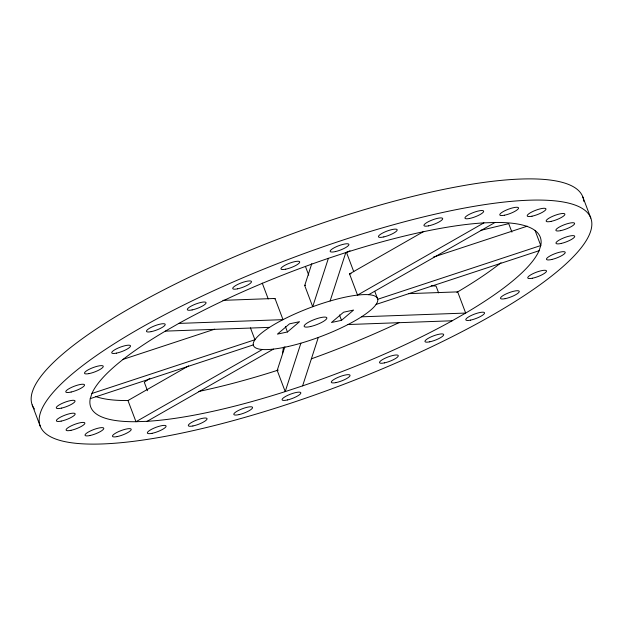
<?xml version="1.0" encoding="UTF-8"?>
<svg xmlns="http://www.w3.org/2000/svg" width="623" height="623" viewBox="0 0 623 623"><rect width="100%" height="100%" fill="white"/><g stroke="black" fill="none" stroke-linecap="round" stroke-linejoin="round"><path stroke-width="0.93" d="M282.554 352.906L283.527 347.213M90.242 398.642L91.916 393.471A240.283 55.681 -20.7 0 1 165.329 331.125L178.824 323.415A240.283 55.681 -20.7 0 1 328.391 258.319L345.796 252.58A240.283 55.681 -20.7 0 1 483.9 222.87L495.028 222.466A240.283 55.681 -20.7 0 1 540.764 245.548L539.09 250.719A240.283 55.681 -20.7 0 1 465.677 313.065L452.181 320.775A240.283 55.681 -20.7 0 1 302.614 385.871L285.209 391.61A240.283 55.681 -20.7 0 1 147.106 421.319L135.978 421.716A240.283 55.681 -20.7 0 1 90.242 398.642L253.257 344.916M284.898 346.676L277.204 370.42L285.209 391.61L300.893 343.195M328.391 258.319L312.707 306.726L304.702 285.536L311.804 263.615M302.614 385.871L318.298 337.464M330.12 300.987L345.796 252.58M287.437 331.973L299.554 321.686L289.508 323.843L277.399 334.13L287.437 331.973L285.412 326.592M341.497 320.339L353.607 310.059L343.569 312.216L331.459 322.504L341.497 320.339L339.465 314.965M149.832 378.34L144.295 382.257L147.495 390.73M456.854 292.358L457.671 291.876A240.283 55.681 -20.7 0 0 501.009 262.735M188.629 365.865L127.972 400.534A240.283 55.681 -20.7 0 1 95.662 396.493M483.9 222.87L357.54 295.092L349.534 273.902L423.663 231.53M262.338 349.503L135.978 421.716L127.972 400.534L128.642 400.527M147.106 421.319L273.466 349.098M368.668 294.687L495.028 222.466M353.778 271.721L346.466 252.377L350.009 250.796M122.591 359.533L214.694 329.185M433.289 257.143L527.229 226.18M91.916 393.471L254.932 339.745L250.43 327.83M376.074 304.437L539.09 250.719M278.294 370.07L277.204 370.42A240.283 55.681 -20.7 0 1 198.768 391.446M480.442 230.417L508.711 223.649L511.911 232.122M346.466 252.377L347.042 252.354M222.909 300.348L275 298.464L283.006 319.654L178.824 323.415M408.47 293.651L457.671 291.876L465.677 313.065L361.496 316.819M165.329 331.125L269.51 327.363M348 324.536L452.181 320.775M431.233 285.669L436.061 286.097L438.623 292.88M582.801 196.899L590.806 218.081A294.297 68.203 -20.7 0 1 198.659 429.372A294.297 68.203 -20.7 0 1 157.035 318.82A294.297 68.203 -20.7 0 1 590.806 218.081M535.095 230.541L540.764 245.548L377.748 299.266L374.75 291.323M305.41 266.364L308.728 275.156M262.244 283.107L268.225 298.931M32.194 404.919L40.199 426.101M34.483 409.038A294.297 68.203 -20.7 0 1 283.192 237.184A294.297 68.203 -20.7 0 1 583.79 201.361M399.436 322.434A240.283 55.681 -20.7 0 1 311.399 358.817M274.252 298.853A66.357 15.38 -20.7 0 1 275 298.464M304.702 285.536A66.357 15.38 -20.7 0 1 305.574 285.217M349.534 273.902A66.357 15.38 -20.7 0 1 351.123 273.731M288.457 346.443A66.357 15.38 -20.7 0 0 377.639 298.822A66.357 15.38 -20.7 0 0 280.412 321.016A66.357 15.38 -20.7 0 0 288.457 346.443M336.054 382.584A10.015 2.321 -20.7 0 0 350.071 375.435A10.015 2.321 -20.7 0 0 335.883 378.371A10.015 2.321 -20.7 0 0 336.054 382.584M287.491 399.935A10.015 2.321 -20.7 0 0 300.831 392.747A10.015 2.321 -20.7 0 0 286.074 396.173A10.015 2.321 -20.7 0 0 287.491 399.935M239.193 414.575A10.015 2.321 -20.7 0 0 252.556 407.387A10.015 2.321 -20.7 0 0 237.815 410.798A10.015 2.321 -20.7 0 0 239.193 414.575M192.896 425.976A10.015 2.321 -20.7 0 0 207.085 418.843A10.015 2.321 -20.7 0 0 193.083 421.631A10.015 2.321 -20.7 0 0 192.896 425.976M151.989 433.343A10.015 2.321 -20.7 0 0 166.115 426.194A10.015 2.321 -20.7 0 0 152.043 429.045A10.015 2.321 -20.7 0 0 151.989 433.343M117.21 436.575A10.015 2.321 -20.7 0 0 131.243 429.426A10.015 2.321 -20.7 0 0 117.085 432.339A10.015 2.321 -20.7 0 0 117.21 436.575M89.844 435.555A10.015 2.321 -20.7 0 0 103.815 428.398A10.015 2.321 -20.7 0 0 89.587 431.365A10.015 2.321 -20.7 0 0 89.844 435.555M70.929 430.337A10.015 2.321 -20.7 0 0 84.884 423.173A10.015 2.321 -20.7 0 0 70.64 426.155A10.015 2.321 -20.7 0 0 70.929 430.337M61.163 421.117A10.015 2.321 -20.7 0 0 75.181 413.96A10.015 2.321 -20.7 0 0 60.992 416.896A10.015 2.321 -20.7 0 0 61.163 421.117M61.693 408.081A10.015 2.321 -20.7 0 0 75.033 400.893A10.015 2.321 -20.7 0 0 60.275 404.319A10.015 2.321 -20.7 0 0 61.693 408.081M71.162 392.031A10.015 2.321 -20.7 0 0 84.526 384.843A10.015 2.321 -20.7 0 0 69.784 388.254A10.015 2.321 -20.7 0 0 71.162 392.031M89.089 373.598A10.015 2.321 -20.7 0 0 103.286 366.464A10.015 2.321 -20.7 0 0 89.276 369.252A10.015 2.321 -20.7 0 0 89.089 373.598M116.4 353.148A10.015 2.321 -20.7 0 0 130.526 346.006A10.015 2.321 -20.7 0 0 116.446 348.849A10.015 2.321 -20.7 0 0 116.4 353.148M151.202 331.646A10.015 2.321 -20.7 0 0 165.235 324.497A10.015 2.321 -20.7 0 0 151.078 327.41A10.015 2.321 -20.7 0 0 151.202 331.646M192.118 309.927A10.015 2.321 -20.7 0 0 206.088 302.778A10.015 2.321 -20.7 0 0 191.853 305.745A10.015 2.321 -20.7 0 0 192.118 309.927M237.55 288.838A10.015 2.321 -20.7 0 0 251.497 281.682A10.015 2.321 -20.7 0 0 237.254 284.664A10.015 2.321 -20.7 0 0 237.55 288.838M285.723 269.183A10.015 2.321 -20.7 0 0 299.741 262.026A10.015 2.321 -20.7 0 0 285.552 264.962A10.015 2.321 -20.7 0 0 285.723 269.183M335.563 251.552A10.015 2.321 -20.7 0 0 348.903 244.364A10.015 2.321 -20.7 0 0 334.146 247.79A10.015 2.321 -20.7 0 0 335.563 251.552M383.823 236.919A10.015 2.321 -20.7 0 0 397.186 229.731A10.015 2.321 -20.7 0 0 382.444 233.142A10.015 2.321 -20.7 0 0 383.823 236.919M428.523 225.869A10.015 2.321 -20.7 0 0 442.719 218.735A10.015 2.321 -20.7 0 0 428.71 221.523A10.015 2.321 -20.7 0 0 428.523 225.869M469.563 218.471A10.015 2.321 -20.7 0 0 483.689 211.329A10.015 2.321 -20.7 0 0 469.617 214.18A10.015 2.321 -20.7 0 0 469.563 218.471M504.521 215.208A10.015 2.321 -20.7 0 0 518.562 208.059A10.015 2.321 -20.7 0 0 504.396 210.971A10.015 2.321 -20.7 0 0 504.521 215.208M532.019 216.197A10.015 2.321 -20.7 0 0 545.989 209.04A10.015 2.321 -20.7 0 0 531.762 212.007A10.015 2.321 -20.7 0 0 532.019 216.197M550.966 221.406A10.015 2.321 -20.7 0 0 564.921 214.25A10.015 2.321 -20.7 0 0 550.677 217.232A10.015 2.321 -20.7 0 0 550.966 221.406M560.614 230.65A10.015 2.321 -20.7 0 0 574.632 223.501A10.015 2.321 -20.7 0 0 560.443 226.437A10.015 2.321 -20.7 0 0 560.614 230.65M561.362 243.406A10.015 2.321 -20.7 0 0 574.702 236.218A10.015 2.321 -20.7 0 0 559.952 239.645A10.015 2.321 -20.7 0 0 561.362 243.406M551.853 259.464A10.015 2.321 -20.7 0 0 565.217 252.276A10.015 2.321 -20.7 0 0 550.475 255.687A10.015 2.321 -20.7 0 0 551.853 259.464M532.33 278.24A10.015 2.321 -20.7 0 0 546.527 271.106A10.015 2.321 -20.7 0 0 532.517 273.894A10.015 2.321 -20.7 0 0 532.33 278.24M505.16 298.666A10.015 2.321 -20.7 0 0 519.278 291.525A10.015 2.321 -20.7 0 0 505.206 294.368A10.015 2.321 -20.7 0 0 505.16 298.666M470.529 320.129A10.015 2.321 -20.7 0 0 484.569 312.98A10.015 2.321 -20.7 0 0 470.404 315.892A10.015 2.321 -20.7 0 0 470.529 320.129M429.753 341.817A10.015 2.321 -20.7 0 0 443.716 334.66A10.015 2.321 -20.7 0 0 429.488 337.635A10.015 2.321 -20.7 0 0 429.753 341.817M384.352 362.905A10.015 2.321 -20.7 0 0 398.307 355.749A10.015 2.321 -20.7 0 0 384.056 358.731A10.015 2.321 -20.7 0 0 384.352 362.905M310.698 326.507A12.11 2.804 -20.7 0 0 326.826 317.816A12.11 2.804 -20.7 0 0 308.985 321.959A12.11 2.804 -20.7 0 0 310.698 326.507"/></g></svg>
